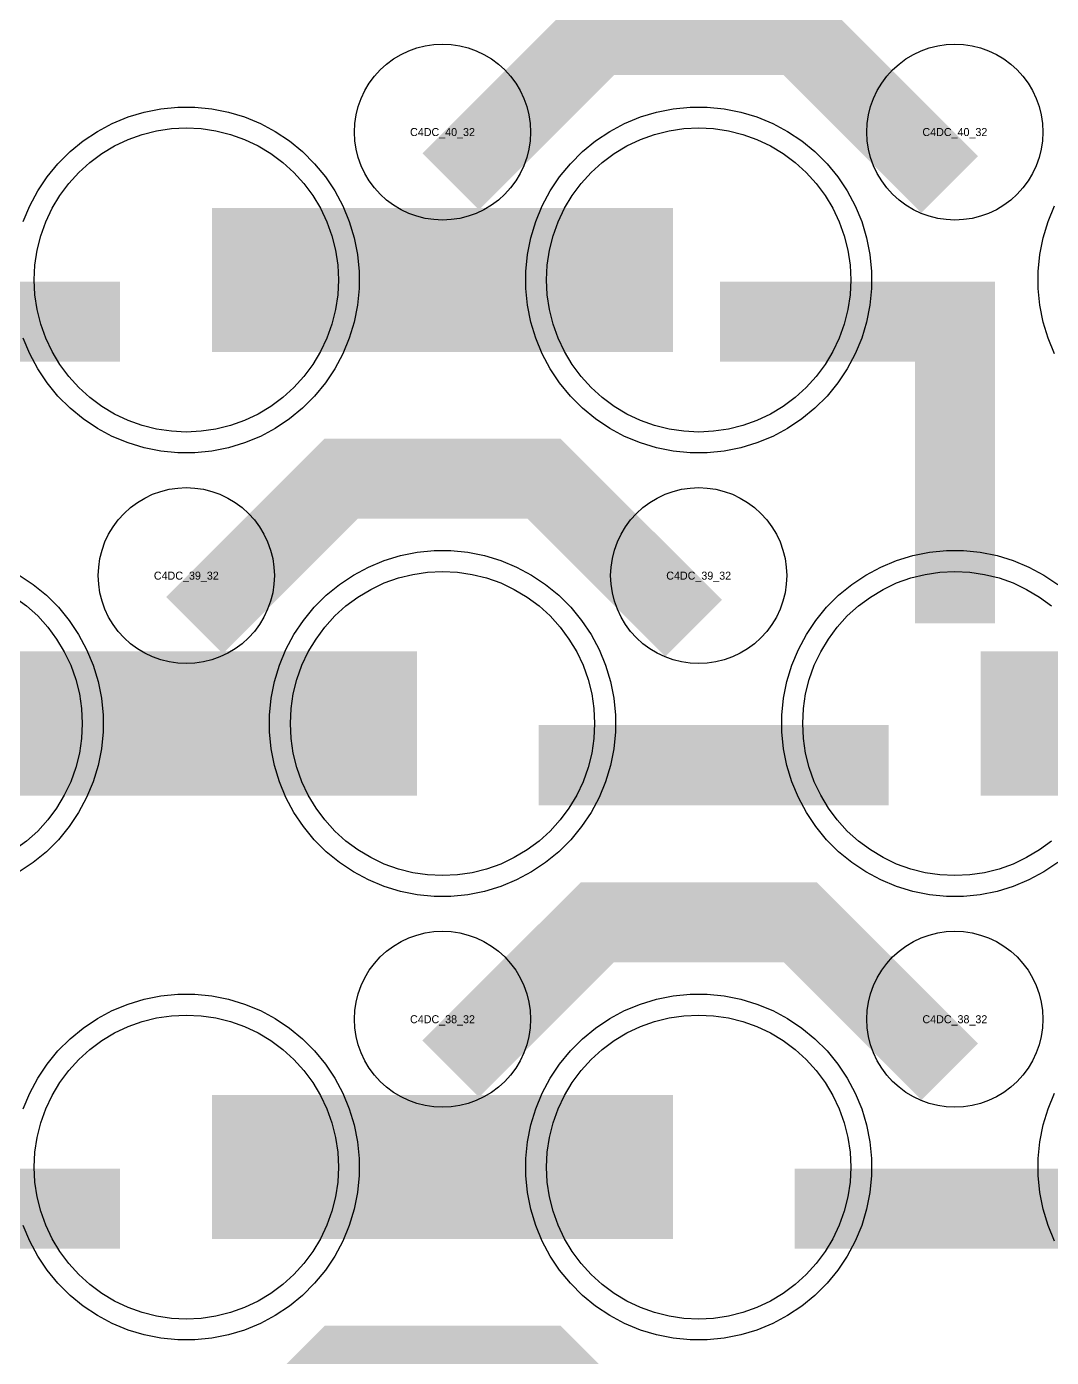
# Model space of a CAD drawing. Extents: x -11880 to 11880, y -14992 to 14992.
# Drawn here: x -1809.9 to -1489.9, y -9633.6 to -9217.9 of the extents above; entities that cross this region are included whole.
import ezdxf
from ezdxf.enums import TextEntityAlignment as Align

# ---------------------------------------------------------------- set-up
doc = ezdxf.new("R2010")
doc.units = 0
doc.header["$MEASUREMENT"] = 0
for name, color, linetype in [('GDS_775_DT_237', 138, 'CONTINUOUS'), ('RDL1_FS', 34, 'CONTINUOUS'), ('RDL_BS', 160, 'CONTINUOUS')]:
    doc.layers.add(name, color=color, linetype=linetype)

msp = doc.modelspace()

# ---------------------------------------------------------------- linework, layer by layer
at = {"layer": 'RDL1_FS', "color": 240, "true_color": 0xed1f24}
for points in [[(-1760, -9344.509), (-1764.657, -9344.28), (-1769.268, -9343.596), (-1773.791, -9342.464), (-1778.181, -9340.892), (-1782.395, -9338.9), (-1786.395, -9336.502), (-1790.14, -9333.724), (-1793.594, -9330.594), (-1796.724, -9327.14), (-1799.502, -9323.395), (-1801.9, -9319.395), (-1803.892, -9315.181), (-1805.464, -9310.791), (-1806.596, -9306.268), (-1807.28, -9301.657), (-1807.509, -9297), (-1807.28, -9292.343), (-1806.596, -9287.732), (-1805.464, -9283.209), (-1803.892, -9278.819), (-1801.9, -9274.605), (-1799.502, -9270.605), (-1796.724, -9266.86), (-1793.594, -9263.406), (-1790.14, -9260.276), (-1786.395, -9257.498), (-1782.395, -9255.1), (-1778.181, -9253.108), (-1773.791, -9251.536), (-1769.268, -9250.404), (-1764.657, -9249.72), (-1760, -9249.491), (-1755.343, -9249.72), (-1750.732, -9250.404), (-1746.209, -9251.536), (-1741.819, -9253.108), (-1737.605, -9255.1), (-1733.605, -9257.498), (-1729.86, -9260.276), (-1726.406, -9263.406), (-1723.276, -9266.86), (-1720.498, -9270.605), (-1718.1, -9274.605), (-1716.108, -9278.819), (-1714.536, -9283.209), (-1713.404, -9287.732), (-1712.72, -9292.343), (-1712.491, -9297), (-1712.72, -9301.657), (-1713.404, -9306.268), (-1714.536, -9310.791), (-1716.108, -9315.181), (-1718.1, -9319.395), (-1720.498, -9323.395), (-1723.276, -9327.14), (-1726.406, -9330.594), (-1729.86, -9333.724), (-1733.605, -9336.502), (-1737.605, -9338.9), (-1741.819, -9340.892), (-1746.209, -9342.464), (-1750.732, -9343.596), (-1755.343, -9344.28)], [(-1600, -9344.509), (-1604.657, -9344.28), (-1609.268, -9343.596), (-1613.791, -9342.464), (-1618.181, -9340.892), (-1622.395, -9338.9), (-1626.395, -9336.502), (-1630.14, -9333.724), (-1633.594, -9330.594), (-1636.724, -9327.14), (-1639.502, -9323.395), (-1641.9, -9319.395), (-1643.892, -9315.181), (-1645.464, -9310.791), (-1646.596, -9306.268), (-1647.28, -9301.657), (-1647.509, -9297), (-1647.28, -9292.343), (-1646.596, -9287.732), (-1645.464, -9283.209), (-1643.892, -9278.819), (-1641.9, -9274.605), (-1639.502, -9270.605), (-1636.724, -9266.86), (-1633.594, -9263.406), (-1630.14, -9260.276), (-1626.395, -9257.498), (-1622.395, -9255.1), (-1618.181, -9253.108), (-1613.791, -9251.536), (-1609.268, -9250.404), (-1604.657, -9249.72), (-1600, -9249.491), (-1595.343, -9249.72), (-1590.732, -9250.404), (-1586.209, -9251.536), (-1581.819, -9253.108), (-1577.605, -9255.1), (-1573.605, -9257.498), (-1569.86, -9260.276), (-1566.406, -9263.406), (-1563.276, -9266.86), (-1560.498, -9270.605), (-1558.1, -9274.605), (-1556.108, -9278.819), (-1554.536, -9283.209), (-1553.404, -9287.732), (-1552.72, -9292.343), (-1552.491, -9297), (-1552.72, -9301.657), (-1553.404, -9306.268), (-1554.536, -9310.791), (-1556.108, -9315.181), (-1558.1, -9319.395), (-1560.498, -9323.395), (-1563.276, -9327.14), (-1566.406, -9330.594), (-1569.86, -9333.724), (-1573.605, -9336.502), (-1577.605, -9338.9), (-1581.819, -9340.892), (-1586.209, -9342.464), (-1590.732, -9343.596), (-1595.343, -9344.28)], [(-1680, -9483.074), (-1684.657, -9482.845), (-1689.268, -9482.161), (-1693.791, -9481.029), (-1698.181, -9479.457), (-1702.395, -9477.465), (-1706.395, -9475.067), (-1710.14, -9472.289), (-1713.594, -9469.159), (-1716.724, -9465.705), (-1719.502, -9461.96), (-1721.9, -9457.96), (-1723.892, -9453.746), (-1725.464, -9449.356), (-1726.596, -9444.833), (-1727.28, -9440.222), (-1727.509, -9435.565), (-1727.28, -9430.908), (-1726.596, -9426.297), (-1725.464, -9421.774), (-1723.892, -9417.384), (-1721.9, -9413.17), (-1719.502, -9409.17), (-1716.724, -9405.425), (-1713.594, -9401.971), (-1710.14, -9398.841), (-1706.395, -9396.063), (-1702.395, -9393.665), (-1698.181, -9391.673), (-1693.791, -9390.101), (-1689.268, -9388.969), (-1684.657, -9388.285), (-1680, -9388.056), (-1675.343, -9388.285), (-1670.732, -9388.969), (-1666.209, -9390.101), (-1661.819, -9391.673), (-1657.605, -9393.665), (-1653.605, -9396.063), (-1649.86, -9398.841), (-1646.406, -9401.971), (-1643.276, -9405.425), (-1640.498, -9409.17), (-1638.1, -9413.17), (-1636.108, -9417.384), (-1634.536, -9421.774), (-1633.404, -9426.297), (-1632.72, -9430.908), (-1632.491, -9435.565), (-1632.72, -9440.222), (-1633.404, -9444.833), (-1634.536, -9449.356), (-1636.108, -9453.746), (-1638.1, -9457.96), (-1640.498, -9461.96), (-1643.276, -9465.705), (-1646.406, -9469.159), (-1649.86, -9472.289), (-1653.605, -9475.067), (-1657.605, -9477.465), (-1661.819, -9479.457), (-1666.209, -9481.029), (-1670.732, -9482.161), (-1675.343, -9482.845)]]:
    msp.add_lwpolyline(points, close=True, dxfattribs=at)
for points in [[(-1751.998, -9297, 45, 45, 0), (-1679.998, -9297, 45, 45, 0)], [(-1679.998, -9297, 45, 45, 0), (-1607.998, -9297, 45, 45, 0)], [(-1831.998, -9435.565, 45, 45, 0), (-1759.998, -9435.565, 45, 45, 0)], [(-1759.998, -9435.565, 45, 45, 0), (-1687.998, -9435.565, 45, 45, 0)], [(-1511.998, -9435.565, 45, 45, 0), (-1439.998, -9435.565, 45, 45, 0)]]:
    msp.add_lwpolyline(points, format="xyseb", dxfattribs=at)
for points in [[(-1489.86, -9472.289), (-1493.605, -9475.067), (-1497.605, -9477.465), (-1501.819, -9479.457), (-1506.209, -9481.029), (-1510.732, -9482.161), (-1515.343, -9482.845), (-1520, -9483.074), (-1524.657, -9482.845), (-1529.268, -9482.161), (-1533.791, -9481.029), (-1538.181, -9479.457), (-1542.395, -9477.465), (-1546.395, -9475.067), (-1550.14, -9472.289), (-1553.594, -9469.159), (-1556.724, -9465.705), (-1559.502, -9461.96), (-1561.9, -9457.96), (-1563.892, -9453.746), (-1565.464, -9449.356), (-1566.596, -9444.833), (-1567.28, -9440.222), (-1567.509, -9435.565), (-1567.28, -9430.908), (-1566.596, -9426.297), (-1565.464, -9421.774), (-1563.892, -9417.384), (-1561.9, -9413.17), (-1559.502, -9409.17), (-1556.724, -9405.425), (-1553.594, -9401.971), (-1550.14, -9398.841), (-1546.395, -9396.063), (-1542.395, -9393.665), (-1538.181, -9391.673), (-1533.791, -9390.101), (-1529.268, -9388.969), (-1524.657, -9388.285), (-1520, -9388.056), (-1515.343, -9388.285), (-1510.732, -9388.969), (-1506.209, -9390.101), (-1501.819, -9391.673), (-1497.605, -9393.665), (-1493.605, -9396.063), (-1489.86, -9398.841)], [(-1813.605, -9396.063), (-1809.86, -9398.841), (-1806.406, -9401.971), (-1803.276, -9405.425), (-1800.498, -9409.17), (-1798.1, -9413.17), (-1796.108, -9417.384), (-1794.536, -9421.774), (-1793.404, -9426.297), (-1792.72, -9430.908), (-1792.491, -9435.565), (-1792.72, -9440.222), (-1793.404, -9444.833), (-1794.536, -9449.356), (-1796.108, -9453.746), (-1798.1, -9457.96), (-1800.498, -9461.96), (-1803.276, -9465.705), (-1806.406, -9469.159), (-1809.86, -9472.289), (-1813.605, -9475.067)]]:
    msp.add_lwpolyline(points, dxfattribs=at)
at = {"layer": 'RDL1_FS'}
for points in [[(-1760, -9621.639), (-1764.657, -9621.41), (-1769.268, -9620.726), (-1773.791, -9619.594), (-1778.181, -9618.022), (-1782.395, -9616.03), (-1786.395, -9613.632), (-1790.14, -9610.854), (-1793.594, -9607.724), (-1796.724, -9604.27), (-1799.502, -9600.525), (-1801.9, -9596.525), (-1803.892, -9592.311), (-1805.464, -9587.921), (-1806.596, -9583.398), (-1807.28, -9578.787), (-1807.509, -9574.13), (-1807.28, -9569.473), (-1806.596, -9564.862), (-1805.464, -9560.339), (-1803.892, -9555.949), (-1801.9, -9551.735), (-1799.502, -9547.735), (-1796.724, -9543.99), (-1793.594, -9540.536), (-1790.14, -9537.406), (-1786.395, -9534.628), (-1782.395, -9532.23), (-1778.181, -9530.238), (-1773.791, -9528.666), (-1769.268, -9527.534), (-1764.657, -9526.85), (-1760, -9526.621), (-1755.343, -9526.85), (-1750.732, -9527.534), (-1746.209, -9528.666), (-1741.819, -9530.238), (-1737.605, -9532.23), (-1733.605, -9534.628), (-1729.86, -9537.406), (-1726.406, -9540.536), (-1723.276, -9543.99), (-1720.498, -9547.735), (-1718.1, -9551.735), (-1716.108, -9555.949), (-1714.536, -9560.339), (-1713.404, -9564.862), (-1712.72, -9569.473), (-1712.491, -9574.13), (-1712.72, -9578.787), (-1713.404, -9583.398), (-1714.536, -9587.921), (-1716.108, -9592.311), (-1718.1, -9596.525), (-1720.498, -9600.525), (-1723.276, -9604.27), (-1726.406, -9607.724), (-1729.86, -9610.854), (-1733.605, -9613.632), (-1737.605, -9616.03), (-1741.819, -9618.022), (-1746.209, -9619.594), (-1750.732, -9620.726), (-1755.343, -9621.41)], [(-1600, -9621.639), (-1604.657, -9621.41), (-1609.268, -9620.726), (-1613.791, -9619.594), (-1618.181, -9618.022), (-1622.395, -9616.03), (-1626.395, -9613.632), (-1630.14, -9610.854), (-1633.594, -9607.724), (-1636.724, -9604.27), (-1639.502, -9600.525), (-1641.9, -9596.525), (-1643.892, -9592.311), (-1645.464, -9587.921), (-1646.596, -9583.398), (-1647.28, -9578.787), (-1647.509, -9574.13), (-1647.28, -9569.473), (-1646.596, -9564.862), (-1645.464, -9560.339), (-1643.892, -9555.949), (-1641.9, -9551.735), (-1639.502, -9547.735), (-1636.724, -9543.99), (-1633.594, -9540.536), (-1630.14, -9537.406), (-1626.395, -9534.628), (-1622.395, -9532.23), (-1618.181, -9530.238), (-1613.791, -9528.666), (-1609.268, -9527.534), (-1604.657, -9526.85), (-1600, -9526.621), (-1595.343, -9526.85), (-1590.732, -9527.534), (-1586.209, -9528.666), (-1581.819, -9530.238), (-1577.605, -9532.23), (-1573.605, -9534.628), (-1569.86, -9537.406), (-1566.406, -9540.536), (-1563.276, -9543.99), (-1560.498, -9547.735), (-1558.1, -9551.735), (-1556.108, -9555.949), (-1554.536, -9560.339), (-1553.404, -9564.862), (-1552.72, -9569.473), (-1552.491, -9574.13), (-1552.72, -9578.787), (-1553.404, -9583.398), (-1554.536, -9587.921), (-1556.108, -9592.311), (-1558.1, -9596.525), (-1560.498, -9600.525), (-1563.276, -9604.27), (-1566.406, -9607.724), (-1569.86, -9610.854), (-1573.605, -9613.632), (-1577.605, -9616.03), (-1581.819, -9618.022), (-1586.209, -9619.594), (-1590.732, -9620.726), (-1595.343, -9621.41)]]:
    msp.add_lwpolyline(points, close=True, dxfattribs=at)
for points in [[(-1751.998, -9574.13, 45, 45, 0), (-1679.998, -9574.13, 45, 45, 0)], [(-1679.998, -9574.13, 45, 45, 0), (-1607.998, -9574.13, 45, 45, 0)]]:
    msp.add_lwpolyline(points, format="xyseb", dxfattribs=at)
at = {"layer": 'RDL_BS'}
for points in [[(-1677.438, -9266.314, 25, 25, 0), (-1631.623, -9220.499, 25, 25, 0), (-1598.07, -9220.499, 25, 25, 0)], [(-1521.599, -9267.213, 25, 25, 0), (-1568.313, -9220.499, 25, 25, 0), (-1598.071, -9220.499, 25, 25, 0)], [(-1520, -9327.982, 25, 25, 0), (-1520, -9373.602, 25, 25, 0)], [(-1757.438, -9404.879, 25, 25, 0), (-1711.623, -9359.064, 25, 25, 0), (-1678.07, -9359.064, 25, 25, 0)], [(-1601.599, -9405.778, 25, 25, 0), (-1648.313, -9359.064, 25, 25, 0), (-1678.071, -9359.064, 25, 25, 0)], [(-1677.438, -9543.444, 25, 25, 0), (-1631.623, -9497.629, 25, 25, 0), (-1598.07, -9497.629, 25, 25, 0)], [(-1521.599, -9544.343, 25, 25, 0), (-1568.313, -9497.629, 25, 25, 0), (-1598.071, -9497.629, 25, 25, 0)], [(-1889.984, -9587.143, 25, 25, 0), (-1780.719, -9587.143, 25, 25, 0)], [(-1569.984, -9587.143, 25, 25, 0), (-1460.719, -9587.143, 25, 25, 0)], [(-1757.438, -9682.009, 25, 25, 0), (-1711.623, -9636.194, 25, 25, 0), (-1678.07, -9636.194, 25, 25, 0)], [(-1601.599, -9682.908, 25, 25, 0), (-1648.313, -9636.194, 25, 25, 0), (-1678.071, -9636.194, 25, 25, 0)]]:
    msp.add_lwpolyline(points, format="xyseb", dxfattribs=at)
for points in [[(-1680, -9278.306), (-1682.693, -9278.174), (-1685.365, -9277.778), (-1687.984, -9277.121), (-1690.519, -9276.214), (-1692.956, -9275.062), (-1695.28, -9273.669), (-1697.443, -9272.066), (-1699.442, -9270.254), (-1701.254, -9268.255), (-1702.857, -9266.092), (-1704.25, -9263.768), (-1705.402, -9261.331), (-1706.309, -9258.796), (-1706.966, -9256.177), (-1707.362, -9253.505), (-1707.494, -9250.812), (-1707.362, -9248.119), (-1706.966, -9245.447), (-1706.309, -9242.828), (-1705.402, -9240.293), (-1704.25, -9237.856), (-1702.857, -9235.532), (-1701.254, -9233.369), (-1699.442, -9231.37), (-1697.443, -9229.558), (-1695.28, -9227.955), (-1692.956, -9226.562), (-1690.519, -9225.41), (-1687.984, -9224.503), (-1685.365, -9223.846), (-1682.693, -9223.45), (-1680, -9223.318), (-1677.307, -9223.45), (-1674.635, -9223.846), (-1672.016, -9224.503), (-1669.481, -9225.41), (-1667.044, -9226.562), (-1664.72, -9227.955), (-1662.557, -9229.558), (-1660.558, -9231.37), (-1658.746, -9233.369), (-1657.143, -9235.532), (-1655.75, -9237.856), (-1654.598, -9240.293), (-1653.691, -9242.828), (-1653.034, -9245.447), (-1652.638, -9248.119), (-1652.506, -9250.812), (-1652.638, -9253.505), (-1653.034, -9256.177), (-1653.691, -9258.796), (-1654.598, -9261.331), (-1655.75, -9263.768), (-1657.143, -9266.092), (-1658.746, -9268.255), (-1660.558, -9270.254), (-1662.557, -9272.066), (-1664.72, -9273.669), (-1667.044, -9275.062), (-1669.481, -9276.214), (-1672.016, -9277.121), (-1674.635, -9277.778), (-1677.307, -9278.174)], [(-1520, -9278.306), (-1522.693, -9278.174), (-1525.365, -9277.778), (-1527.984, -9277.121), (-1530.519, -9276.214), (-1532.956, -9275.062), (-1535.28, -9273.669), (-1537.443, -9272.066), (-1539.442, -9270.254), (-1541.254, -9268.255), (-1542.857, -9266.092), (-1544.25, -9263.768), (-1545.402, -9261.331), (-1546.309, -9258.796), (-1546.966, -9256.177), (-1547.362, -9253.505), (-1547.494, -9250.812), (-1547.362, -9248.119), (-1546.966, -9245.447), (-1546.309, -9242.828), (-1545.402, -9240.293), (-1544.25, -9237.856), (-1542.857, -9235.532), (-1541.254, -9233.369), (-1539.442, -9231.37), (-1537.443, -9229.558), (-1535.28, -9227.955), (-1532.956, -9226.562), (-1530.519, -9225.41), (-1527.984, -9224.503), (-1525.365, -9223.846), (-1522.693, -9223.45), (-1520, -9223.318), (-1517.307, -9223.45), (-1514.635, -9223.846), (-1512.016, -9224.503), (-1509.481, -9225.41), (-1507.044, -9226.562), (-1504.72, -9227.955), (-1502.557, -9229.558), (-1500.558, -9231.37), (-1498.746, -9233.369), (-1497.143, -9235.532), (-1495.75, -9237.856), (-1494.598, -9240.293), (-1493.691, -9242.828), (-1493.034, -9245.447), (-1492.638, -9248.119), (-1492.506, -9250.812), (-1492.638, -9253.505), (-1493.034, -9256.177), (-1493.691, -9258.796), (-1494.598, -9261.331), (-1495.75, -9263.768), (-1497.143, -9266.092), (-1498.746, -9268.255), (-1500.558, -9270.254), (-1502.557, -9272.066), (-1504.72, -9273.669), (-1507.044, -9275.062), (-1509.481, -9276.214), (-1512.016, -9277.121), (-1514.635, -9277.778), (-1517.307, -9278.174)], [(-1760, -9416.871), (-1762.693, -9416.739), (-1765.365, -9416.343), (-1767.984, -9415.686), (-1770.519, -9414.779), (-1772.956, -9413.627), (-1775.28, -9412.234), (-1777.443, -9410.631), (-1779.442, -9408.819), (-1781.254, -9406.82), (-1782.857, -9404.657), (-1784.25, -9402.333), (-1785.402, -9399.896), (-1786.309, -9397.361), (-1786.966, -9394.742), (-1787.362, -9392.07), (-1787.494, -9389.377), (-1787.362, -9386.684), (-1786.966, -9384.012), (-1786.309, -9381.393), (-1785.402, -9378.858), (-1784.25, -9376.421), (-1782.857, -9374.097), (-1781.254, -9371.934), (-1779.442, -9369.935), (-1777.443, -9368.123), (-1775.28, -9366.52), (-1772.956, -9365.127), (-1770.519, -9363.975), (-1767.984, -9363.068), (-1765.365, -9362.411), (-1762.693, -9362.015), (-1760, -9361.883), (-1757.307, -9362.015), (-1754.635, -9362.411), (-1752.016, -9363.068), (-1749.481, -9363.975), (-1747.044, -9365.127), (-1744.72, -9366.52), (-1742.557, -9368.123), (-1740.558, -9369.935), (-1738.746, -9371.934), (-1737.143, -9374.097), (-1735.75, -9376.421), (-1734.598, -9378.858), (-1733.691, -9381.393), (-1733.034, -9384.012), (-1732.638, -9386.684), (-1732.506, -9389.377), (-1732.638, -9392.07), (-1733.034, -9394.742), (-1733.691, -9397.361), (-1734.598, -9399.896), (-1735.75, -9402.333), (-1737.143, -9404.657), (-1738.746, -9406.82), (-1740.558, -9408.819), (-1742.557, -9410.631), (-1744.72, -9412.234), (-1747.044, -9413.627), (-1749.481, -9414.779), (-1752.016, -9415.686), (-1754.635, -9416.343), (-1757.307, -9416.739)], [(-1600, -9416.871), (-1602.693, -9416.739), (-1605.365, -9416.343), (-1607.984, -9415.686), (-1610.519, -9414.779), (-1612.956, -9413.627), (-1615.28, -9412.234), (-1617.443, -9410.631), (-1619.442, -9408.819), (-1621.254, -9406.82), (-1622.857, -9404.657), (-1624.25, -9402.333), (-1625.402, -9399.896), (-1626.309, -9397.361), (-1626.966, -9394.742), (-1627.362, -9392.07), (-1627.494, -9389.377), (-1627.362, -9386.684), (-1626.966, -9384.012), (-1626.309, -9381.393), (-1625.402, -9378.858), (-1624.25, -9376.421), (-1622.857, -9374.097), (-1621.254, -9371.934), (-1619.442, -9369.935), (-1617.443, -9368.123), (-1615.28, -9366.52), (-1612.956, -9365.127), (-1610.519, -9363.975), (-1607.984, -9363.068), (-1605.365, -9362.411), (-1602.693, -9362.015), (-1600, -9361.883), (-1597.307, -9362.015), (-1594.635, -9362.411), (-1592.016, -9363.068), (-1589.481, -9363.975), (-1587.044, -9365.127), (-1584.72, -9366.52), (-1582.557, -9368.123), (-1580.558, -9369.935), (-1578.746, -9371.934), (-1577.143, -9374.097), (-1575.75, -9376.421), (-1574.598, -9378.858), (-1573.691, -9381.393), (-1573.034, -9384.012), (-1572.638, -9386.684), (-1572.506, -9389.377), (-1572.638, -9392.07), (-1573.034, -9394.742), (-1573.691, -9397.361), (-1574.598, -9399.896), (-1575.75, -9402.333), (-1577.143, -9404.657), (-1578.746, -9406.82), (-1580.558, -9408.819), (-1582.557, -9410.631), (-1584.72, -9412.234), (-1587.044, -9413.627), (-1589.481, -9414.779), (-1592.016, -9415.686), (-1594.635, -9416.343), (-1597.307, -9416.739)], [(-1680, -9555.436), (-1682.693, -9555.304), (-1685.365, -9554.908), (-1687.984, -9554.251), (-1690.519, -9553.344), (-1692.956, -9552.192), (-1695.28, -9550.799), (-1697.443, -9549.196), (-1699.442, -9547.384), (-1701.254, -9545.385), (-1702.857, -9543.222), (-1704.25, -9540.898), (-1705.402, -9538.461), (-1706.309, -9535.926), (-1706.966, -9533.307), (-1707.362, -9530.635), (-1707.494, -9527.942), (-1707.362, -9525.249), (-1706.966, -9522.577), (-1706.309, -9519.958), (-1705.402, -9517.423), (-1704.25, -9514.986), (-1702.857, -9512.662), (-1701.254, -9510.499), (-1699.442, -9508.5), (-1697.443, -9506.688), (-1695.28, -9505.085), (-1692.956, -9503.692), (-1690.519, -9502.54), (-1687.984, -9501.633), (-1685.365, -9500.976), (-1682.693, -9500.58), (-1680, -9500.448), (-1677.307, -9500.58), (-1674.635, -9500.976), (-1672.016, -9501.633), (-1669.481, -9502.54), (-1667.044, -9503.692), (-1664.72, -9505.085), (-1662.557, -9506.688), (-1660.558, -9508.5), (-1658.746, -9510.499), (-1657.143, -9512.662), (-1655.75, -9514.986), (-1654.598, -9517.423), (-1653.691, -9519.958), (-1653.034, -9522.577), (-1652.638, -9525.249), (-1652.506, -9527.942), (-1652.638, -9530.635), (-1653.034, -9533.307), (-1653.691, -9535.926), (-1654.598, -9538.461), (-1655.75, -9540.898), (-1657.143, -9543.222), (-1658.746, -9545.385), (-1660.558, -9547.384), (-1662.557, -9549.196), (-1664.72, -9550.799), (-1667.044, -9552.192), (-1669.481, -9553.344), (-1672.016, -9554.251), (-1674.635, -9554.908), (-1677.307, -9555.304)], [(-1520, -9555.436), (-1522.693, -9555.304), (-1525.365, -9554.908), (-1527.984, -9554.251), (-1530.519, -9553.344), (-1532.956, -9552.192), (-1535.28, -9550.799), (-1537.443, -9549.196), (-1539.442, -9547.384), (-1541.254, -9545.385), (-1542.857, -9543.222), (-1544.25, -9540.898), (-1545.402, -9538.461), (-1546.309, -9535.926), (-1546.966, -9533.307), (-1547.362, -9530.635), (-1547.494, -9527.942), (-1547.362, -9525.249), (-1546.966, -9522.577), (-1546.309, -9519.958), (-1545.402, -9517.423), (-1544.25, -9514.986), (-1542.857, -9512.662), (-1541.254, -9510.499), (-1539.442, -9508.5), (-1537.443, -9506.688), (-1535.28, -9505.085), (-1532.956, -9503.692), (-1530.519, -9502.54), (-1527.984, -9501.633), (-1525.365, -9500.976), (-1522.693, -9500.58), (-1520, -9500.448), (-1517.307, -9500.58), (-1514.635, -9500.976), (-1512.016, -9501.633), (-1509.481, -9502.54), (-1507.044, -9503.692), (-1504.72, -9505.085), (-1502.557, -9506.688), (-1500.558, -9508.5), (-1498.746, -9510.499), (-1497.143, -9512.662), (-1495.75, -9514.986), (-1494.598, -9517.423), (-1493.691, -9519.958), (-1493.034, -9522.577), (-1492.638, -9525.249), (-1492.506, -9527.942), (-1492.638, -9530.635), (-1493.034, -9533.307), (-1493.691, -9535.926), (-1494.598, -9538.461), (-1495.75, -9540.898), (-1497.143, -9543.222), (-1498.746, -9545.385), (-1500.558, -9547.384), (-1502.557, -9549.196), (-1504.72, -9550.799), (-1507.044, -9552.192), (-1509.481, -9553.344), (-1512.016, -9554.251), (-1514.635, -9554.908), (-1517.307, -9555.304)], [(-1602.644, -9628.13), (-1607.938, -9627.613), (-1613.165, -9626.567), (-1618.205, -9625.036), (-1623.115, -9623.005), (-1627.777, -9620.513), (-1632.191, -9617.566), (-1636.292, -9614.204), (-1640.074, -9610.422), (-1643.436, -9606.321), (-1646.383, -9601.907), (-1648.875, -9597.245), (-1650.906, -9592.335), (-1652.437, -9587.295), (-1653.483, -9582.068), (-1654, -9576.774), (-1654, -9571.486), (-1653.483, -9566.192), (-1652.437, -9560.965), (-1650.906, -9555.925), (-1648.875, -9551.015), (-1646.383, -9546.353), (-1643.436, -9541.939), (-1640.074, -9537.838), (-1636.292, -9534.056), (-1632.191, -9530.694), (-1627.777, -9527.747), (-1623.115, -9525.255), (-1618.205, -9523.224), (-1613.165, -9521.693), (-1607.938, -9520.647), (-1602.644, -9520.13), (-1597.356, -9520.13), (-1592.062, -9520.647), (-1586.835, -9521.693), (-1581.795, -9523.224), (-1576.885, -9525.255), (-1572.223, -9527.747), (-1567.809, -9530.694), (-1563.708, -9534.056), (-1559.926, -9537.838), (-1556.564, -9541.939), (-1553.617, -9546.353), (-1551.125, -9551.015), (-1549.094, -9555.925), (-1547.563, -9560.965), (-1546.517, -9566.192), (-1546, -9571.486), (-1546, -9576.774), (-1546.517, -9582.068), (-1547.563, -9587.295), (-1549.094, -9592.335), (-1551.125, -9597.245), (-1553.617, -9601.907), (-1556.564, -9606.321), (-1559.926, -9610.422), (-1563.708, -9614.204), (-1567.809, -9617.566), (-1572.223, -9620.513), (-1576.885, -9623.005), (-1581.795, -9625.036), (-1586.835, -9626.567), (-1592.062, -9627.613), (-1597.356, -9628.13)]]:
    msp.add_lwpolyline(points, close=True, dxfattribs=at)
at = {"layer": 'RDL_BS', "color": 240, "true_color": 0xed1f24}
for points in [[(-1810.906, -9278.795), (-1808.875, -9273.885), (-1806.383, -9269.223), (-1803.436, -9264.809), (-1800.074, -9260.708), (-1796.292, -9256.926), (-1792.191, -9253.564), (-1787.777, -9250.617), (-1783.115, -9248.125), (-1778.205, -9246.094), (-1773.165, -9244.563), (-1767.938, -9243.517), (-1762.644, -9243), (-1757.356, -9243), (-1752.062, -9243.517), (-1746.835, -9244.563), (-1741.795, -9246.094), (-1736.885, -9248.125), (-1732.223, -9250.617), (-1727.809, -9253.564), (-1723.708, -9256.926), (-1719.926, -9260.708), (-1716.564, -9264.809), (-1713.617, -9269.223), (-1711.125, -9273.885), (-1709.094, -9278.795), (-1707.563, -9283.835), (-1706.517, -9289.062), (-1706, -9294.356), (-1706, -9299.644), (-1706.517, -9304.938), (-1707.563, -9310.165), (-1709.094, -9315.205), (-1711.125, -9320.115), (-1713.617, -9324.777), (-1716.564, -9329.191), (-1719.926, -9333.292), (-1723.708, -9337.074), (-1727.809, -9340.436), (-1732.223, -9343.383), (-1736.885, -9345.875), (-1741.795, -9347.906), (-1746.835, -9349.437), (-1752.062, -9350.483), (-1757.356, -9351), (-1762.644, -9351), (-1767.938, -9350.483), (-1773.165, -9349.437), (-1778.205, -9347.906), (-1783.115, -9345.875), (-1787.777, -9343.383), (-1792.191, -9340.436), (-1796.292, -9337.074), (-1800.074, -9333.292), (-1803.436, -9329.191), (-1806.383, -9324.777), (-1808.875, -9320.115), (-1810.906, -9315.205)], [(-1487.809, -9479.001), (-1492.223, -9481.948), (-1496.885, -9484.44), (-1501.795, -9486.471), (-1506.835, -9488.002), (-1512.062, -9489.048), (-1517.356, -9489.565), (-1522.644, -9489.565), (-1527.938, -9489.048), (-1533.165, -9488.002), (-1538.205, -9486.471), (-1543.115, -9484.44), (-1547.777, -9481.948), (-1552.191, -9479.001), (-1556.292, -9475.639), (-1560.074, -9471.857), (-1563.436, -9467.756), (-1566.383, -9463.342), (-1568.875, -9458.68), (-1570.906, -9453.77), (-1572.437, -9448.73), (-1573.483, -9443.503), (-1574, -9438.209), (-1574, -9432.921), (-1573.483, -9427.627), (-1572.437, -9422.4), (-1570.906, -9417.36), (-1568.875, -9412.45), (-1566.383, -9407.788), (-1563.436, -9403.374), (-1560.074, -9399.273), (-1556.292, -9395.491), (-1552.191, -9392.129), (-1547.777, -9389.182), (-1543.115, -9386.69), (-1538.205, -9384.659), (-1533.165, -9383.128), (-1527.938, -9382.082), (-1522.644, -9381.565), (-1517.356, -9381.565), (-1512.062, -9382.082), (-1506.835, -9383.128), (-1501.795, -9384.659), (-1496.885, -9386.69), (-1492.223, -9389.182), (-1487.809, -9392.129)], [(-1812.223, -9389.182), (-1807.809, -9392.129), (-1803.708, -9395.491), (-1799.926, -9399.273), (-1796.564, -9403.374), (-1793.617, -9407.788), (-1791.125, -9412.45), (-1789.094, -9417.36), (-1787.563, -9422.4), (-1786.517, -9427.627), (-1786, -9432.921), (-1786, -9438.209), (-1786.517, -9443.503), (-1787.563, -9448.73), (-1789.094, -9453.77), (-1791.125, -9458.68), (-1793.617, -9463.342), (-1796.564, -9467.756), (-1799.926, -9471.857), (-1803.708, -9475.639), (-1807.809, -9479.001), (-1812.223, -9481.948)]]:
    msp.add_lwpolyline(points, dxfattribs=at)
for points in [[(-1602.644, -9351), (-1607.938, -9350.483), (-1613.165, -9349.437), (-1618.205, -9347.906), (-1623.115, -9345.875), (-1627.777, -9343.383), (-1632.191, -9340.436), (-1636.292, -9337.074), (-1640.074, -9333.292), (-1643.436, -9329.191), (-1646.383, -9324.777), (-1648.875, -9320.115), (-1650.906, -9315.205), (-1652.437, -9310.165), (-1653.483, -9304.938), (-1654, -9299.644), (-1654, -9294.356), (-1653.483, -9289.062), (-1652.437, -9283.835), (-1650.906, -9278.795), (-1648.875, -9273.885), (-1646.383, -9269.223), (-1643.436, -9264.809), (-1640.074, -9260.708), (-1636.292, -9256.926), (-1632.191, -9253.564), (-1627.777, -9250.617), (-1623.115, -9248.125), (-1618.205, -9246.094), (-1613.165, -9244.563), (-1607.938, -9243.517), (-1602.644, -9243), (-1597.356, -9243), (-1592.062, -9243.517), (-1586.835, -9244.563), (-1581.795, -9246.094), (-1576.885, -9248.125), (-1572.223, -9250.617), (-1567.809, -9253.564), (-1563.708, -9256.926), (-1559.926, -9260.708), (-1556.564, -9264.809), (-1553.617, -9269.223), (-1551.125, -9273.885), (-1549.094, -9278.795), (-1547.563, -9283.835), (-1546.517, -9289.062), (-1546, -9294.356), (-1546, -9299.644), (-1546.517, -9304.938), (-1547.563, -9310.165), (-1549.094, -9315.205), (-1551.125, -9320.115), (-1553.617, -9324.777), (-1556.564, -9329.191), (-1559.926, -9333.292), (-1563.708, -9337.074), (-1567.809, -9340.436), (-1572.223, -9343.383), (-1576.885, -9345.875), (-1581.795, -9347.906), (-1586.835, -9349.437), (-1592.062, -9350.483), (-1597.356, -9351)], [(-1682.644, -9489.565), (-1687.938, -9489.048), (-1693.165, -9488.002), (-1698.205, -9486.471), (-1703.115, -9484.44), (-1707.777, -9481.948), (-1712.191, -9479.001), (-1716.292, -9475.639), (-1720.074, -9471.857), (-1723.436, -9467.756), (-1726.383, -9463.342), (-1728.875, -9458.68), (-1730.906, -9453.77), (-1732.437, -9448.73), (-1733.483, -9443.503), (-1734, -9438.209), (-1734, -9432.921), (-1733.483, -9427.627), (-1732.437, -9422.4), (-1730.906, -9417.36), (-1728.875, -9412.45), (-1726.383, -9407.788), (-1723.436, -9403.374), (-1720.074, -9399.273), (-1716.292, -9395.491), (-1712.191, -9392.129), (-1707.777, -9389.182), (-1703.115, -9386.69), (-1698.205, -9384.659), (-1693.165, -9383.128), (-1687.938, -9382.082), (-1682.644, -9381.565), (-1677.356, -9381.565), (-1672.062, -9382.082), (-1666.835, -9383.128), (-1661.795, -9384.659), (-1656.885, -9386.69), (-1652.223, -9389.182), (-1647.809, -9392.129), (-1643.708, -9395.491), (-1639.926, -9399.273), (-1636.564, -9403.374), (-1633.617, -9407.788), (-1631.125, -9412.45), (-1629.094, -9417.36), (-1627.563, -9422.4), (-1626.517, -9427.627), (-1626, -9432.921), (-1626, -9438.209), (-1626.517, -9443.503), (-1627.563, -9448.73), (-1629.094, -9453.77), (-1631.125, -9458.68), (-1633.617, -9463.342), (-1636.564, -9467.756), (-1639.926, -9471.857), (-1643.708, -9475.639), (-1647.809, -9479.001), (-1652.223, -9481.948), (-1656.885, -9484.44), (-1661.795, -9486.471), (-1666.835, -9488.002), (-1672.062, -9489.048), (-1677.356, -9489.565)]]:
    msp.add_lwpolyline(points, close=True, dxfattribs=at)
at = {"layer": 'RDL_BS'}
for points in [[(-1488.875, -9320.115), (-1490.906, -9315.205), (-1492.437, -9310.165), (-1493.483, -9304.938), (-1494, -9299.644), (-1494, -9294.356), (-1493.483, -9289.062), (-1492.437, -9283.835), (-1490.906, -9278.795), (-1488.875, -9273.885)], [(-1810.906, -9555.925), (-1808.875, -9551.015), (-1806.383, -9546.353), (-1803.436, -9541.939), (-1800.074, -9537.838), (-1796.292, -9534.056), (-1792.191, -9530.694), (-1787.777, -9527.747), (-1783.115, -9525.255), (-1778.205, -9523.224), (-1773.165, -9521.693), (-1767.938, -9520.647), (-1762.644, -9520.13), (-1757.356, -9520.13), (-1752.062, -9520.647), (-1746.835, -9521.693), (-1741.795, -9523.224), (-1736.885, -9525.255), (-1732.223, -9527.747), (-1727.809, -9530.694), (-1723.708, -9534.056), (-1719.926, -9537.838), (-1716.564, -9541.939), (-1713.617, -9546.353), (-1711.125, -9551.015), (-1709.094, -9555.925), (-1707.563, -9560.965), (-1706.517, -9566.192), (-1706, -9571.486), (-1706, -9576.774), (-1706.517, -9582.068), (-1707.563, -9587.295), (-1709.094, -9592.335), (-1711.125, -9597.245), (-1713.617, -9601.907), (-1716.564, -9606.321), (-1719.926, -9610.422), (-1723.708, -9614.204), (-1727.809, -9617.566), (-1732.223, -9620.513), (-1736.885, -9623.005), (-1741.795, -9625.036), (-1746.835, -9626.567), (-1752.062, -9627.613), (-1757.356, -9628.13), (-1762.644, -9628.13), (-1767.938, -9627.613), (-1773.165, -9626.567), (-1778.205, -9625.036), (-1783.115, -9623.005), (-1787.777, -9620.513), (-1792.191, -9617.566), (-1796.292, -9614.204), (-1800.074, -9610.422), (-1803.436, -9606.321), (-1806.383, -9601.907), (-1808.875, -9597.245), (-1810.906, -9592.335)], [(-1488.875, -9597.245), (-1490.906, -9592.335), (-1492.437, -9587.295), (-1493.483, -9582.068), (-1494, -9576.774), (-1494, -9571.486), (-1493.483, -9566.192), (-1492.437, -9560.965), (-1490.906, -9555.925), (-1488.875, -9551.015)]]:
    msp.add_lwpolyline(points, dxfattribs=at)
at = {"layer": 'RDL_BS', "color": 240, "true_color": 0xed1f24}
for points in [[(-1520, -9404.29, 25, 25, 0), (-1520, -9297.513, 25, 25, 0)], [(-1889.984, -9310.013, 25, 25, 0), (-1780.719, -9310.013, 25, 25, 0)], [(-1507.5, -9310.013, 25, 25, 0), (-1593.333, -9310.013, 25, 25, 0)], [(-1547.056, -9310.013, 25, 25, 0), (-1588.26, -9310.013, 25, 25, 0)], [(-1649.984, -9448.578, 25, 25, 0), (-1540.719, -9448.578, 25, 25, 0)]]:
    msp.add_lwpolyline(points, format="xyseb", dxfattribs=at)

# ---------------------------------------------------------------- texts
at = {"layer": 'GDS_775_DT_237'}
for s, p in [('C4DC_40_32', (-1680, -9250.812)), ('C4DC_40_32', (-1680, -9250.812)), ('C4DC_40_32', (-1520, -9250.812)), ('C4DC_40_32', (-1520, -9250.812)), ('C4DC_39_32', (-1760, -9389.377)), ('C4DC_39_32', (-1760, -9389.377)), ('C4DC_39_32', (-1600, -9389.377)), ('C4DC_39_32', (-1600, -9389.377)), ('C4DC_38_32', (-1680, -9527.942)), ('C4DC_38_32', (-1680, -9527.942)), ('C4DC_38_32', (-1520, -9527.942)), ('C4DC_38_32', (-1520, -9527.942))]:
    msp.add_text(s, height=2.5, dxfattribs=at).set_placement(p, align=Align.MIDDLE_CENTER)

doc.saveas('drawing.dxf')
